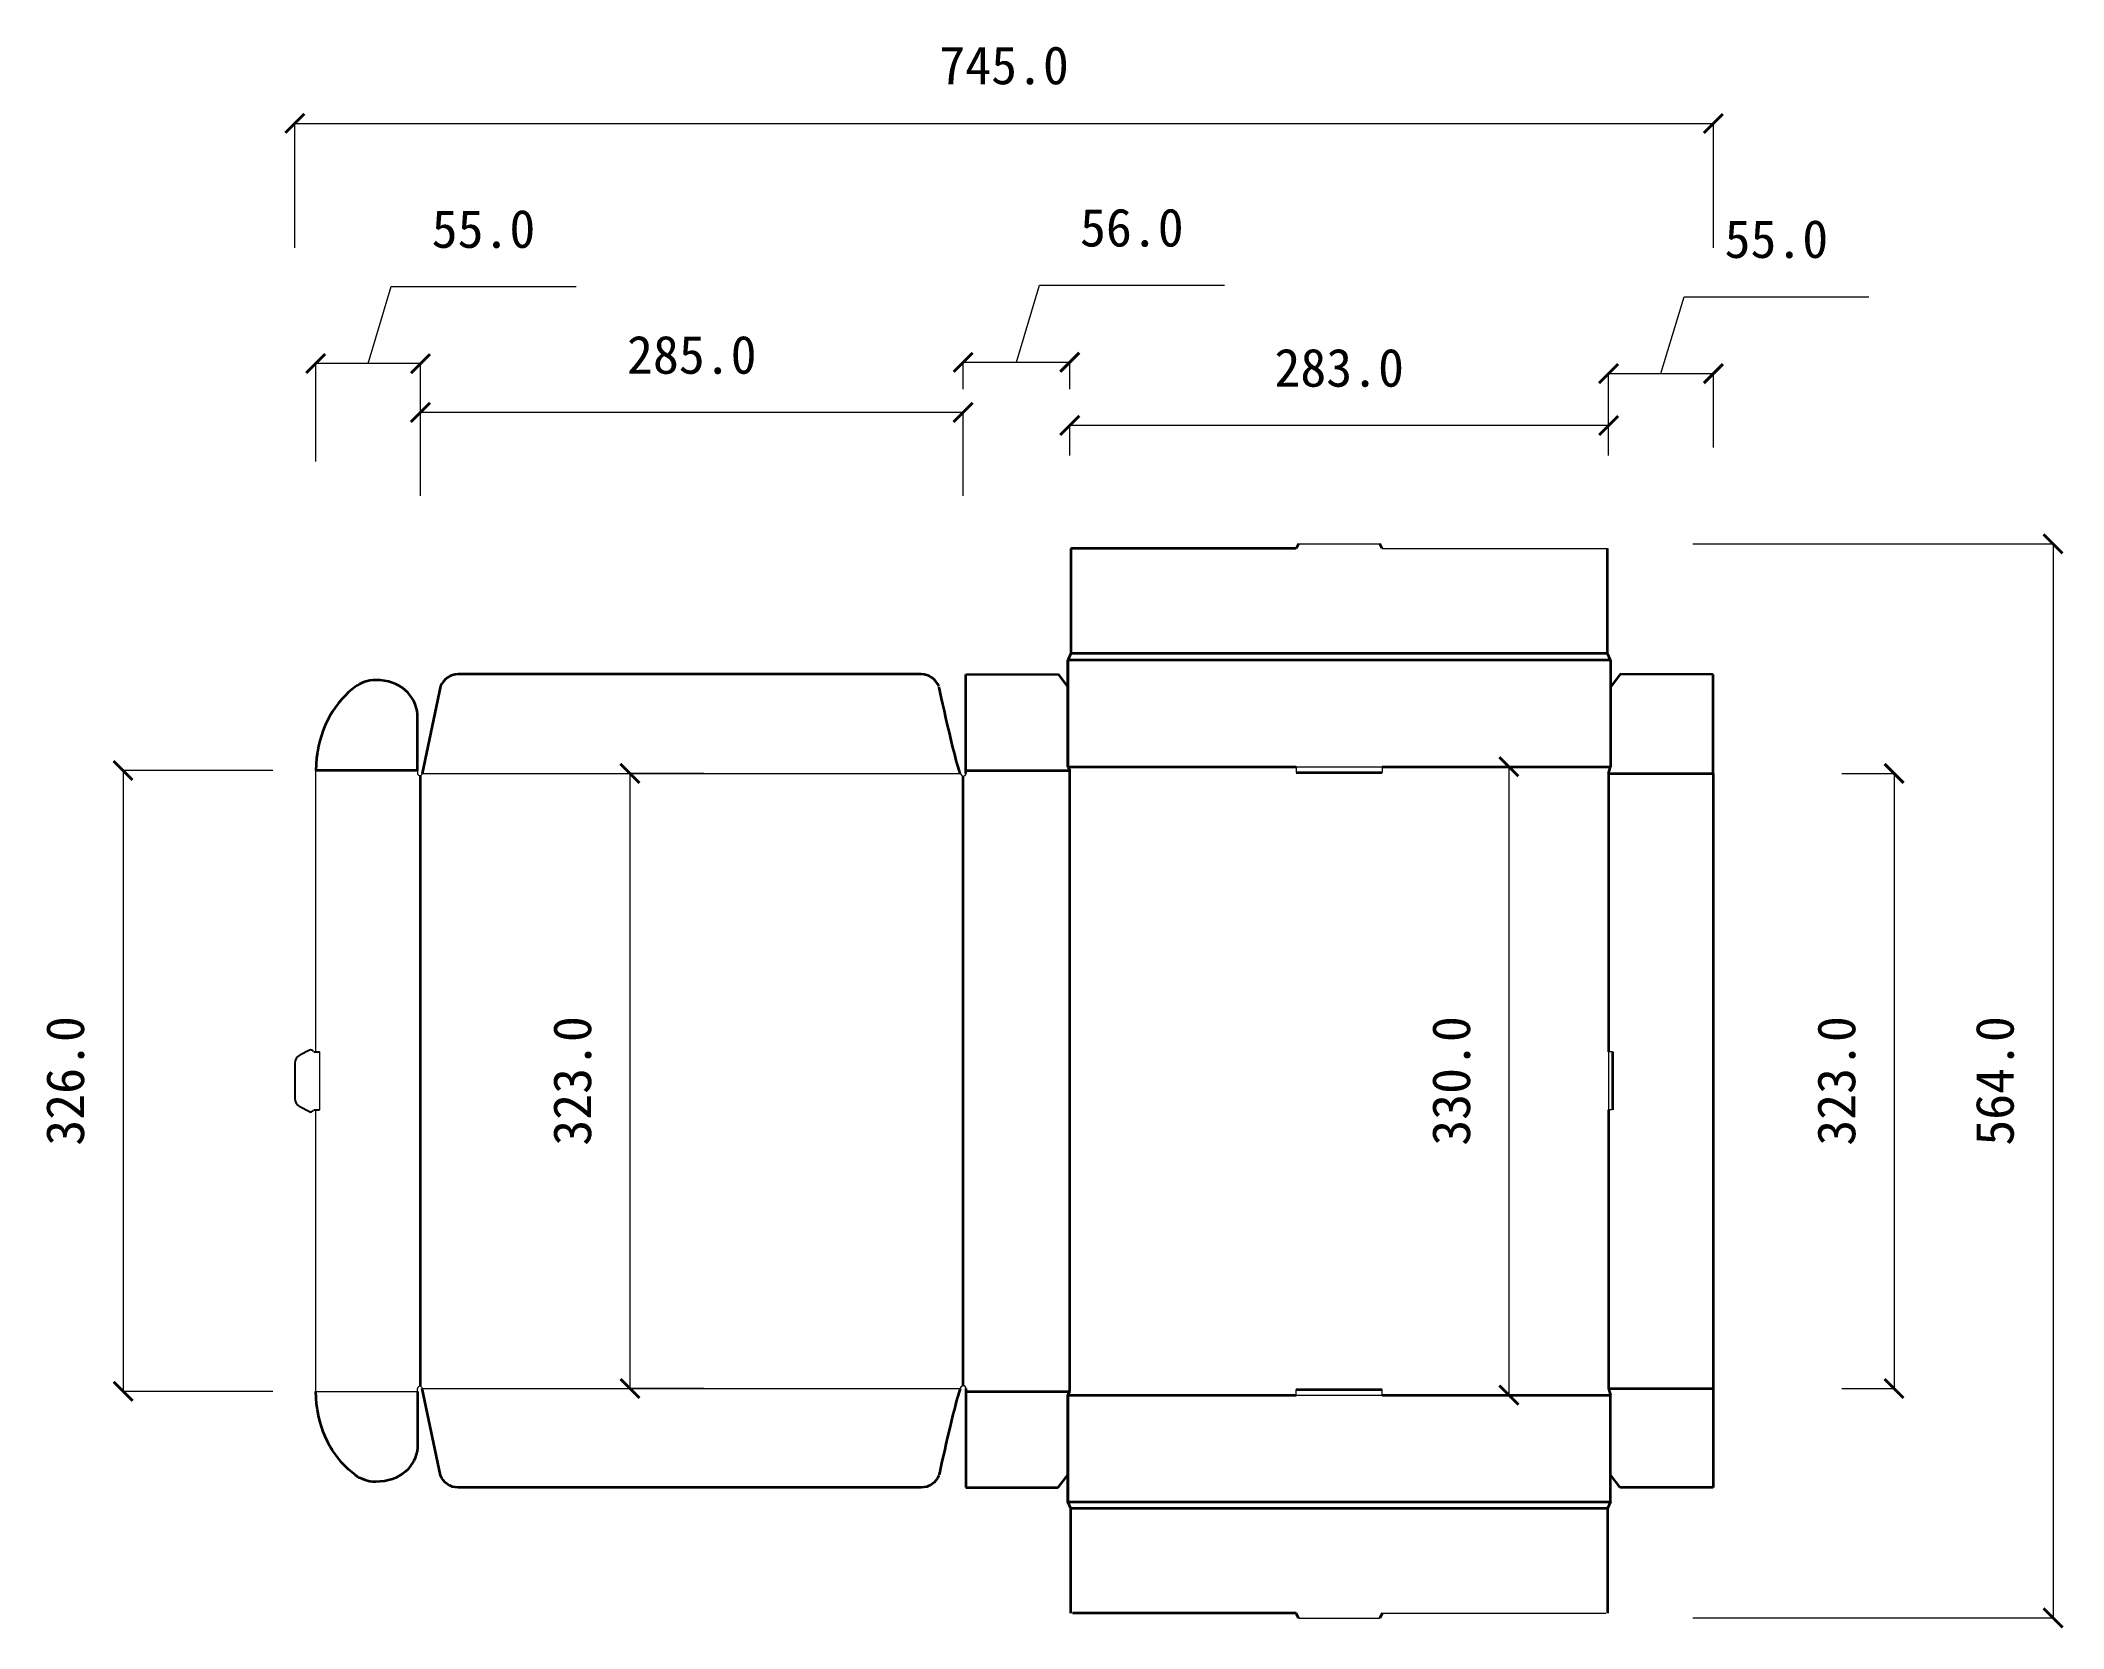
# Model space of a CAD drawing. Extents: x 2912 to 3975, y 950 to 1784.
import ezdxf

# ---------------------------------------------------------------- set-up
doc = ezdxf.new("R2010")
doc.units = 0
doc.header["$MEASUREMENT"] = 0
doc.layers.add('CREASE', color=3, linetype='Continuous')
doc.layers.add('CUT', color=7, linetype='Continuous')
doc.dimstyles.get("Standard").update_dxf_attribs({"dimtxt": 0.18, "dimasz": 0.18, "dimexe": 0.18, "dimexo": 0.0625, "dimgap": 0.09, "dimtad": 0, "dimtih": 1, "dimtoh": 1, "dimdec": 4, "dimzin": 0, "dimdsep": 46, "dimtxsty": 'Standard', "dimcen": 0.09, "dimadec": 0, "dimazin": 0, "dimtfac": 1, "dimtdec": 4, "dimtofl": 0, "dimtmove": 0, "dimatfit": 3, "dimfxl": 1, "dimtolj": 1, "dimtzin": 0, "dimarcsym": 0})

# ---------------------------------------------------------------- blocks, each defined once
blk = doc.blocks.new('_ArchTick')
at = {"color": 0, "linetype": 'ByBlock', "lineweight": 0, "const_width": 0.15}
blk.add_lwpolyline([(-0.5, -0.5), (0.5, 0.5)], dxfattribs=at)
blk = doc.blocks.new('*D11')
at = {"color": 0, "linetype": 'Continuous', "lineweight": 0}
for p, q in [((3111.9, 1545), (3111.9, 1589)), ((3396.9, 1545), (3396.9, 1589))]:
    blk.add_line(p, q, dxfattribs=at)
at = {"color": 3, "linetype": 'Continuous', "lineweight": 13}
blk.add_line((3396.9, 1588.8), (3111.9, 1588.8), dxfattribs=at)
at = {"layer": 'DEFPOINTS', "color": 0, "linetype": 'Continuous', "lineweight": 0}
for p in [(3111.9, 1588.8), (3111.9, 1544.9), (3396.9, 1544.9)]:
    blk.add_point(p, dxfattribs=at)
at = {"color": 3, "linetype": 'Continuous', "lineweight": 13, "xscale": 10, "yscale": 10, "zscale": 10, "rotation": 180}
blk.add_blockref('_ArchTick', (3111.9, 1588.8), dxfattribs=at)
at = {"color": 3, "linetype": 'Continuous', "lineweight": 13, "xscale": 10, "yscale": 10, "zscale": 10}
blk.add_blockref('_ArchTick', (3396.9, 1588.8), dxfattribs=at)
at = {"color": 0, "linetype": 'Continuous', "lineweight": 0, "insert": (3254.4, 1619), "char_height": 20, "attachment_point": 5}
blk.add_mtext('\\A1;285.0', dxfattribs=at)
blk = doc.blocks.new('*D12')
at = {"color": 0, "linetype": 'Continuous', "lineweight": 0}
for p, q in [((3452.9, 1566.3), (3452.9, 1582.2)), ((3735.9, 1566.3), (3735.9, 1582.2))]:
    blk.add_line(p, q, dxfattribs=at)
at = {"color": 3, "linetype": 'Continuous', "lineweight": 13}
blk.add_line((3735.9, 1582), (3452.9, 1582), dxfattribs=at)
at = {"layer": 'DEFPOINTS', "color": 0, "linetype": 'Continuous', "lineweight": 0}
for p in [(3452.9, 1582), (3452.9, 1566.2), (3735.9, 1566.2)]:
    blk.add_point(p, dxfattribs=at)
at = {"color": 3, "linetype": 'Continuous', "lineweight": 13, "xscale": 10, "yscale": 10, "zscale": 10, "rotation": 180}
blk.add_blockref('_ArchTick', (3452.9, 1582), dxfattribs=at)
at = {"color": 3, "linetype": 'Continuous', "lineweight": 13, "xscale": 10, "yscale": 10, "zscale": 10}
blk.add_blockref('_ArchTick', (3735.9, 1582), dxfattribs=at)
at = {"color": 0, "linetype": 'Continuous', "lineweight": 0, "insert": (3594.4, 1612.2), "char_height": 20, "attachment_point": 5}
blk.add_mtext('\\A1;283.0', dxfattribs=at)
blk = doc.blocks.new('*D14')
at = {"color": 0, "linetype": 'Continuous', "lineweight": 0}
for p, q in [((3626.7, 1402.8), (3683.7, 1402.8)), ((3617.2, 1072.8), (3683.7, 1072.8))]:
    blk.add_line(p, q, dxfattribs=at)
at = {"color": 3, "linetype": 'Continuous', "lineweight": 13}
blk.add_line((3683.5, 1402.8), (3683.5, 1072.8), dxfattribs=at)
at = {"layer": 'DEFPOINTS', "color": 0, "linetype": 'Continuous', "lineweight": 0}
for p in [(3626.7, 1402.8), (3617.2, 1072.8), (3683.5, 1072.8)]:
    blk.add_point(p, dxfattribs=at)
at = {"color": 3, "linetype": 'Continuous', "lineweight": 13, "xscale": 10, "yscale": 10, "zscale": 10}
for p, rotation in [((3683.5, 1402.8), 90), ((3683.5, 1072.8), 270)]:
    blk.add_blockref('_ArchTick', p, dxfattribs=dict(at, rotation=rotation))
at = {"color": 0, "linetype": 'Continuous', "lineweight": 0, "insert": (3653.3, 1237.8), "char_height": 20, "attachment_point": 5, "rotation": 90}
blk.add_mtext('\\A1;330.0', dxfattribs=at)
blk = doc.blocks.new('*D15')
at = {"color": 3, "linetype": 'Continuous', "lineweight": 13}
for p, q in [((3424.9, 1615.2), (3437, 1655.6)), ((3437, 1655.6), (3534.1, 1655.6)), ((3396.9, 1615.2), (3452.9, 1615.2))]:
    blk.add_line(p, q, dxfattribs=at)
at = {"color": 0, "linetype": 'Continuous', "lineweight": 0}
for p, q in [((3396.9, 1601.1), (3396.9, 1615.4)), ((3452.9, 1601.1), (3452.9, 1615.4))]:
    blk.add_line(p, q, dxfattribs=at)
at = {"layer": 'DEFPOINTS', "color": 0, "linetype": 'Continuous', "lineweight": 0}
for p in [(3452.9, 1615.2), (3396.9, 1601), (3452.9, 1601)]:
    blk.add_point(p, dxfattribs=at)
at = {"color": 3, "linetype": 'Continuous', "lineweight": 13, "xscale": 10, "yscale": 10, "zscale": 10, "rotation": 180}
blk.add_blockref('_ArchTick', (3396.9, 1615.2), dxfattribs=at)
at = {"color": 3, "linetype": 'Continuous', "lineweight": 13, "xscale": 10, "yscale": 10, "zscale": 10}
blk.add_blockref('_ArchTick', (3452.9, 1615.2), dxfattribs=at)
at = {"color": 0, "linetype": 'Continuous', "lineweight": 0, "insert": (3485.5, 1685.8), "char_height": 20, "attachment_point": 5}
blk.add_mtext('\\A1;56.0', dxfattribs=at)
blk = doc.blocks.new('*D16')
at = {"color": 3, "linetype": 'Continuous', "lineweight": 13}
for p, q in [((3763.4, 1609.2), (3775.5, 1649.6)), ((3775.5, 1649.6), (3872.6, 1649.6)), ((3735.9, 1609.2), (3790.9, 1609.2))]:
    blk.add_line(p, q, dxfattribs=at)
at = {"color": 0, "linetype": 'Continuous', "lineweight": 0}
for p, q in [((3735.9, 1570.5), (3735.9, 1609.4)), ((3790.9, 1570.5), (3790.9, 1609.4))]:
    blk.add_line(p, q, dxfattribs=at)
at = {"layer": 'DEFPOINTS', "color": 0, "linetype": 'Continuous', "lineweight": 0}
for p in [(3790.9, 1609.2), (3735.9, 1570.5), (3790.9, 1570.5)]:
    blk.add_point(p, dxfattribs=at)
at = {"color": 3, "linetype": 'Continuous', "lineweight": 13, "xscale": 10, "yscale": 10, "zscale": 10, "rotation": 180}
blk.add_blockref('_ArchTick', (3735.9, 1609.2), dxfattribs=at)
at = {"color": 3, "linetype": 'Continuous', "lineweight": 13, "xscale": 10, "yscale": 10, "zscale": 10}
blk.add_blockref('_ArchTick', (3790.9, 1609.2), dxfattribs=at)
at = {"color": 0, "linetype": 'Continuous', "lineweight": 0, "insert": (3824, 1679.8), "char_height": 20, "attachment_point": 5}
blk.add_mtext('\\A1;55.0', dxfattribs=at)
blk = doc.blocks.new('*D17')
at = {"color": 3, "linetype": 'Continuous', "lineweight": 13}
for p, q in [((3084.4, 1614.5), (3096.5, 1654.9)), ((3096.5, 1654.9), (3193.6, 1654.9)), ((3111.9, 1614.5), (3056.9, 1614.5))]:
    blk.add_line(p, q, dxfattribs=at)
at = {"color": 0, "linetype": 'Continuous', "lineweight": 0}
for p, q in [((3056.9, 1563), (3056.9, 1614.6)), ((3111.9, 1563), (3111.9, 1614.6))]:
    blk.add_line(p, q, dxfattribs=at)
at = {"layer": 'DEFPOINTS', "color": 0, "linetype": 'Continuous', "lineweight": 0}
for p in [(3056.9, 1614.5), (3056.9, 1563), (3111.9, 1563)]:
    blk.add_point(p, dxfattribs=at)
at = {"color": 3, "linetype": 'Continuous', "lineweight": 13, "xscale": 10, "yscale": 10, "zscale": 10, "rotation": 180}
blk.add_blockref('_ArchTick', (3056.9, 1614.5), dxfattribs=at)
at = {"color": 3, "linetype": 'Continuous', "lineweight": 13, "xscale": 10, "yscale": 10, "zscale": 10}
blk.add_blockref('_ArchTick', (3111.9, 1614.5), dxfattribs=at)
at = {"color": 0, "linetype": 'Continuous', "lineweight": 0, "insert": (3145, 1685.1), "char_height": 20, "attachment_point": 5}
blk.add_mtext('\\A1;55.0', dxfattribs=at)
blk = doc.blocks.new('*D18')
at = {"color": 0, "linetype": 'Continuous', "lineweight": 0}
for p, q in [((3045.9, 1675.2), (3045.9, 1740.8)), ((3790.9, 1675.2), (3790.9, 1740.8))]:
    blk.add_line(p, q, dxfattribs=at)
at = {"color": 3, "linetype": 'Continuous', "lineweight": 13}
blk.add_line((3045.9, 1740.6), (3790.9, 1740.6), dxfattribs=at)
at = {"layer": 'DEFPOINTS', "color": 0, "linetype": 'Continuous', "lineweight": 0}
for p in [(3790.9, 1740.6), (3045.9, 1675.1), (3790.9, 1675.1)]:
    blk.add_point(p, dxfattribs=at)
at = {"color": 3, "linetype": 'Continuous', "lineweight": 13, "xscale": 10, "yscale": 10, "zscale": 10, "rotation": 180}
blk.add_blockref('_ArchTick', (3045.9, 1740.6), dxfattribs=at)
at = {"color": 3, "linetype": 'Continuous', "lineweight": 13, "xscale": 10, "yscale": 10, "zscale": 10}
blk.add_blockref('_ArchTick', (3790.9, 1740.6), dxfattribs=at)
at = {"color": 0, "linetype": 'Continuous', "lineweight": 0, "insert": (3418.4, 1771), "char_height": 20, "attachment_point": 5}
blk.add_mtext('\\A1;745.0', dxfattribs=at)
blk = doc.blocks.new('*D19')
at = {"color": 0, "linetype": 'Continuous', "lineweight": 0}
for p, q in [((3780.1, 1519.8), (3969.5, 1519.8)), ((3780.1, 955.8), (3969.5, 955.8))]:
    blk.add_line(p, q, dxfattribs=at)
at = {"color": 3, "linetype": 'Continuous', "lineweight": 13}
blk.add_line((3969.3, 1519.8), (3969.3, 955.8), dxfattribs=at)
at = {"layer": 'DEFPOINTS', "color": 0, "linetype": 'Continuous', "lineweight": 0}
for p in [(3780, 1519.8), (3780, 955.8), (3969.3, 955.8)]:
    blk.add_point(p, dxfattribs=at)
at = {"color": 3, "linetype": 'Continuous', "lineweight": 13, "xscale": 10, "yscale": 10, "zscale": 10}
for p, rotation in [((3969.3, 1519.8), 90), ((3969.3, 955.8), 270)]:
    blk.add_blockref('_ArchTick', p, dxfattribs=dict(at, rotation=rotation))
at = {"color": 0, "linetype": 'Continuous', "lineweight": 0, "insert": (3938.8, 1237.8), "char_height": 20, "attachment_point": 5, "rotation": 90}
blk.add_mtext('\\A1;564.0', dxfattribs=at)
blk = doc.blocks.new('*D20')
at = {"color": 0, "linetype": 'Continuous', "lineweight": 0}
for p, q in [((3260.7, 1399.3), (3221.7, 1399.3)), ((3260.7, 1076.3), (3221.7, 1076.3))]:
    blk.add_line(p, q, dxfattribs=at)
at = {"color": 3, "linetype": 'Continuous', "lineweight": 13}
blk.add_line((3221.9, 1399.3), (3221.9, 1076.3), dxfattribs=at)
at = {"layer": 'DEFPOINTS', "color": 0, "linetype": 'Continuous', "lineweight": 0}
for p in [(3260.8, 1399.3), (3221.9, 1076.3), (3260.8, 1076.3)]:
    blk.add_point(p, dxfattribs=at)
at = {"color": 3, "linetype": 'Continuous', "lineweight": 13, "xscale": 10, "yscale": 10, "zscale": 10}
for p, rotation in [((3221.9, 1399.3), 90), ((3221.9, 1076.3), 270)]:
    blk.add_blockref('_ArchTick', p, dxfattribs=dict(at, rotation=rotation))
at = {"color": 0, "linetype": 'Continuous', "lineweight": 0, "insert": (3191.7, 1237.8), "char_height": 20, "attachment_point": 5, "rotation": 90}
blk.add_mtext('\\A1;323.0', dxfattribs=at)
blk = doc.blocks.new('*D21')
at = {"color": 0, "linetype": 'Continuous', "lineweight": 0}
for p, q in [((3034.4, 1400.8), (2955.5, 1400.8)), ((3034.4, 1074.8), (2955.5, 1074.8))]:
    blk.add_line(p, q, dxfattribs=at)
at = {"color": 3, "linetype": 'Continuous', "lineweight": 13}
blk.add_line((2955.7, 1400.8), (2955.7, 1074.8), dxfattribs=at)
at = {"layer": 'DEFPOINTS', "color": 0, "linetype": 'Continuous', "lineweight": 0}
for p in [(3034.5, 1400.8), (2955.7, 1074.8), (3034.5, 1074.8)]:
    blk.add_point(p, dxfattribs=at)
at = {"color": 3, "linetype": 'Continuous', "lineweight": 13, "xscale": 10, "yscale": 10, "zscale": 10}
for p, rotation in [((2955.7, 1400.8), 90), ((2955.7, 1074.8), 270)]:
    blk.add_blockref('_ArchTick', p, dxfattribs=dict(at, rotation=rotation))
at = {"color": 0, "linetype": 'Continuous', "lineweight": 0, "insert": (2925.4, 1237.8), "char_height": 20, "attachment_point": 5, "rotation": 90}
blk.add_mtext('\\A1;326.0', dxfattribs=at)
blk = doc.blocks.new('*D22')
at = {"color": 0, "linetype": 'Continuous', "lineweight": 0}
for p, q in [((3858.3, 1399.3), (3886, 1399.3)), ((3858.3, 1076.3), (3886, 1076.3))]:
    blk.add_line(p, q, dxfattribs=at)
at = {"color": 3, "linetype": 'Continuous', "lineweight": 13}
blk.add_line((3885.8, 1399.3), (3885.8, 1076.3), dxfattribs=at)
at = {"layer": 'DEFPOINTS', "color": 0, "linetype": 'Continuous', "lineweight": 0}
for p in [(3858.3, 1399.3), (3858.3, 1076.3), (3885.8, 1076.3)]:
    blk.add_point(p, dxfattribs=at)
at = {"color": 3, "linetype": 'Continuous', "lineweight": 13, "xscale": 10, "yscale": 10, "zscale": 10}
for p, rotation in [((3885.8, 1399.3), 90), ((3885.8, 1076.3), 270)]:
    blk.add_blockref('_ArchTick', p, dxfattribs=dict(at, rotation=rotation))
at = {"color": 0, "linetype": 'Continuous', "lineweight": 0, "insert": (3855.6, 1237.8), "char_height": 20, "attachment_point": 5, "rotation": 90}
blk.add_mtext('\\A1;323.0', dxfattribs=at)

msp = doc.modelspace()

# ---------------------------------------------------------------- linework, layer by layer
at = {"linetype": 'Continuous', "lineweight": 0}
for p, q in [((3573, 1519.82), (3615.75, 1519.82)), ((3617, 1517.32), (3735.38, 1517.32)), ((3571.75, 1402.82), (3617, 1402.82)), ((3571.75, 1402.82), (3571.75, 1399.82)), ((3617, 1402.82), (3617, 1399.82)), ((3056.88, 1253.06), (3056.88, 1400.82)), ((3110.38, 1400.82), (3110.38, 1399.32)), ((3735.88, 1253.06), (3735.88, 1222.54)), ((3737.88, 1253.06), (3735.88, 1253.06)), ((3056.88, 1074.78), (3056.88, 1222.54)), ((3737.88, 1222.54), (3735.88, 1222.54)), ((3110.38, 1074.78), (3110.38, 1076.28)), ((3571.75, 1072.78), (3571.75, 1075.78)), ((3617, 1072.78), (3617, 1075.78)), ((3571.75, 1072.78), (3617, 1072.78)), ((3617, 958.28), (3734.38, 958.28)), ((3573, 955.78), (3615.75, 955.78))]:
    msp.add_line(p, q, dxfattribs=at)
at = {"color": 3, "linetype": 'Continuous', "lineweight": 0}
for p, q in [((3112.86, 1399.32), (3395.36, 1399.32)), ((3058.88, 1253.06), (3058.88, 1222.54)), ((3056.88, 1074.78), (3110.38, 1074.78)), ((3112.86, 1076.28), (3395.36, 1076.28))]:
    msp.add_line(p, q, dxfattribs=at)
at = {"linetype": 'Continuous', "lineweight": 0}
for centre, radius, start, end in [((3111.62, 1399.32), 1.24, 180, 282.03463), ((3110.96, 1399.85), 1.97, 297.65066, 344.38397), ((3397.82, 1400.3), 2.66, 201.69134, 249.10837), ((3396.87, 1399.33), 1.51, 270.39981, 359.6001), ((3111.62, 1076.28), 1.24, 77.96537, 180), ((3110.96, 1075.75), 1.97, 15.61603, 62.34934), ((3397.23, 1075.9), 1.91, 100.63394, 168.56634), ((3396.87, 1076.27), 1.51, 0.3999, 89.60019)]:
    msp.add_arc(centre, radius, start, end, dxfattribs=at)
at = {"layer": 'CREASE', "color": 3, "linetype": 'Continuous', "lineweight": 35}
for p, q in [((3736.88, 1458.82), (3451.88, 1458.82)), ((3735.38, 1462.32), (3453.38, 1462.32)), ((3451.88, 1402.82), (3571.75, 1402.82)), ((3617, 1402.82), (3736.88, 1402.82)), ((3110.38, 1400.82), (3056.88, 1400.82)), ((3111.88, 1077.49), (3111.88, 1398.11)), ((3396.88, 1077.78), (3396.88, 1397.82)), ((3398.38, 1400.82), (3452.88, 1400.82)), ((3452.88, 1074.78), (3452.88, 1400.82)), ((3735.87, 1399.32), (3735.88, 1253.06)), ((3735.88, 1399.32), (3790.88, 1399.3)), ((3736.88, 1399.32), (3790.88, 1399.3)), ((3735.88, 1222.54), (3735.88, 1076.28)), ((3398.38, 1074.78), (3452.88, 1074.78)), ((3398.82, 1074.78), (3452.88, 1074.78)), ((3735.88, 1076.28), (3790.88, 1076.3)), ((3736.88, 1076.28), (3790.88, 1076.3)), ((3451.88, 1072.78), (3571.75, 1072.78)), ((3617, 1072.78), (3736.88, 1072.78)), ((3451.88, 1016.78), (3736.88, 1016.78)), ((3735.38, 1013.28), (3453.38, 1013.28))]:
    msp.add_line(p, q, dxfattribs=at)
at = {"layer": 'CREASE', "color": 0, "linetype": 'Continuous', "lineweight": 35}
msp.add_line((3737.88, 1253.06), (3737.88, 1222.54), dxfattribs=at)
at = {"layer": 'CUT', "color": 7, "linetype": 'Continuous', "lineweight": 35}
for p, q in [((3573, 1519.82), (3571.75, 1517.32)), ((3617, 1517.32), (3615.75, 1519.82)), ((3571.75, 1517.32), (3453.38, 1517.32)), ((3453.38, 1517.32), (3453.38, 1462.32)), ((3735.38, 1462.32), (3735.38, 1517.32)), ((3453.38, 1462.32), (3451.88, 1458.82)), ((3451.88, 1402.82), (3451.88, 1458.82)), ((3451.88, 1458.82), (3451.88, 1402.82)), ((3736.88, 1458.82), (3735.38, 1462.32)), ((3736.88, 1458.82), (3736.88, 1402.82)), ((3398.38, 1451.3), (3446.88, 1451.32)), ((3398.38, 1399.32), (3398.38, 1451.3)), ((3446.88, 1451.32), (3451.88, 1444.57)), ((3741.88, 1451.32), (3736.88, 1444.57)), ((3790.88, 1451.3), (3741.88, 1451.32)), ((3790.88, 1399.3), (3790.88, 1451.3)), ((3110.38, 1400.82), (3110.38, 1430.31)), ((3451.88, 1402.82), (3452.88, 1400.82)), ((3735.88, 1399.32), (3736.88, 1402.82)), ((3571.75, 1399.82), (3617, 1399.82)), ((3790.88, 1399.3), (3790.88, 1076.3)), ((3110.38, 1074.78), (3110.38, 1045.29)), ((3398.38, 1076.28), (3398.38, 1024.3)), ((3451.88, 1072.78), (3452.88, 1074.78)), ((3571.75, 1075.78), (3617, 1075.78)), ((3735.88, 1076.28), (3736.88, 1072.78)), ((3790.88, 1076.3), (3790.88, 1024.3)), ((3451.88, 1072.78), (3451.88, 1016.78)), ((3451.88, 1016.78), (3451.88, 1072.78)), ((3736.88, 1016.78), (3736.88, 1072.78)), ((3446.88, 1024.28), (3451.88, 1031.03)), ((3741.88, 1024.28), (3736.88, 1031.03)), ((3398.38, 1024.3), (3446.88, 1024.28)), ((3790.88, 1024.3), (3741.88, 1024.28)), ((3453.38, 1013.28), (3451.88, 1016.78)), ((3453.38, 958.28), (3453.38, 1013.28)), ((3736.88, 1016.78), (3735.38, 1013.28)), ((3735.38, 1013.28), (3735.38, 958.28)), ((3571.75, 958.28), (3454.38, 958.28)), ((3573, 955.78), (3571.75, 958.28)), ((3617, 958.28), (3615.75, 955.78))]:
    msp.add_line(p, q, dxfattribs=at)
at = {"layer": 'CUT'}
for p, q in [((3053.59, 1254.02), (3048.56, 1251.4)), ((3045.88, 1246.97), (3045.88, 1228.63)), ((3055.88, 1253.06), (3058.88, 1253.06)), ((3053.59, 1221.58), (3048.56, 1224.2)), ((3055.88, 1222.54), (3058.88, 1222.54))]:
    msp.add_line(p, q, dxfattribs=at)
for centre, radius, start, end in [((3054.1, 1252.09), 2, 37.56859, 104.68686), ((3050.88, 1246.97), 5, 117.53219, 180), ((3050.88, 1228.63), 5, 180, 242.46781), ((3054.1, 1223.51), 2, 255.31314, 322.43141)]:
    msp.add_arc(centre, radius, start, end, dxfattribs=at)
at = {"layer": 'CUT', "color": 7, "linetype": 'Continuous', "lineweight": 35}
for points in [[(3110.38, 1430.31), (3109.38, 1440.25), (3101.32, 1448.31), (3088.38, 1448.31), (3084.3, 1448.31), (3080.54, 1446.96), (3077.52, 1444.67)], [(3110.38, 1045.29), (3109.38, 1035.35), (3101.32, 1027.29), (3088.38, 1027.29), (3084.3, 1027.29), (3080.54, 1028.64), (3077.52, 1030.93)]]:
    msp.add_open_spline(points, degree=3, knots=[0, 0, 0, 0, 0.5, 0.5, 0.5, 1, 1, 1, 1], dxfattribs=at)
for points in [[(3122.47, 1445.06), (3122.47, 1445.06), (3112.86, 1399.32), (3112.86, 1399.32)], [(3131.75, 1451.32), (3127.54, 1451.32), (3123.95, 1448.73), (3122.47, 1445.06)], [(3374.81, 1451.32), (3374.81, 1451.32), (3131.75, 1451.32), (3131.75, 1451.32)], [(3370.05, 1451.32), (3370.05, 1451.32), (3369.64, 1451.32), (3369.64, 1451.32)], [(3384.09, 1445.05), (3382.61, 1448.73), (3379.01, 1451.32), (3374.81, 1451.32)], [(3074.18, 1441.87), (3063.85, 1432.46), (3057.38, 1418.89), (3056.88, 1400.82)], [(3077.52, 1444.67), (3077.52, 1444.67), (3074.18, 1441.87), (3074.18, 1441.87)], [(3395.36, 1399.32), (3392.61, 1406.39), (3384.23, 1444.67), (3384.23, 1444.67)], [(3074.18, 1033.73), (3063.85, 1043.14), (3057.38, 1056.71), (3056.88, 1074.78)], [(3122.47, 1030.54), (3122.47, 1030.54), (3112.86, 1076.28), (3112.86, 1076.28)], [(3395.36, 1076.28), (3392.61, 1069.21), (3384.23, 1030.93), (3384.23, 1030.93)], [(3077.52, 1030.93), (3077.52, 1030.93), (3074.18, 1033.73), (3074.18, 1033.73)], [(3131.75, 1024.28), (3127.54, 1024.28), (3123.95, 1026.87), (3122.47, 1030.54)], [(3374.81, 1024.28), (3374.81, 1024.28), (3131.75, 1024.28), (3131.75, 1024.28)], [(3370.05, 1024.28), (3370.05, 1024.28), (3369.64, 1024.28), (3369.64, 1024.28)], [(3384.09, 1030.54), (3382.61, 1026.87), (3379.01, 1024.28), (3374.81, 1024.28)]]:
    msp.add_open_spline(points, degree=3, dxfattribs=at)

# ---------------------------------------------------------------- dimensions: what is measured, and where the dimension line sits
at = {"linetype": 'Continuous', "lineweight": 0}
for base, p1, p2, picture, middle in [((3790.88, 1740.6), (3045.88, 1675.12), (3790.88, 1675.12), '*D18', (3418.38, 1771.03)), ((3056.88, 1614.47), (3111.88, 1562.95), (3056.88, 1562.95), '*D17', (3116.49, 1685.07)), ((3452.88, 1615.19), (3396.88, 1601.05), (3452.88, 1601.05), '*D15', (3456.99, 1685.79)), ((3790.88, 1609.17), (3735.88, 1570.46), (3790.88, 1570.46), '*D16', (3795.49, 1679.77)), ((3111.88, 1588.81), (3396.88, 1544.91), (3111.88, 1544.91), '*D11', (3254.38, 1619.02)), ((3452.88, 1582), (3735.88, 1566.23), (3452.88, 1566.23), '*D12', (3594.38, 1612.21))]:
    dim = msp.add_linear_dim(base=base, p1=p1, p2=p2, dimstyle='Standard', override={"dimtxt": 20, "dimasz": 10, "dimexe": 0.1805, "dimexo": 0.0635, "dimgap": 20, "dimtad": 1, "dimtih": 0, "dimtoh": 0, "dimdec": 1, "dimdsep": 0, "dimblk": 'ArchTick', "dimcen": 4, "dimclrd": 3, "dimtp": 0.0015, "dimtm": 0.0015, "dimtfac": 1.0005, "dimtdec": 1, "dimtmove": 1, "dimlwd": 13, "dimlwe": 0}, dxfattribs=at)
    dim.commit()
    dim.dimension.update_dxf_attribs({"geometry": picture, "text_midpoint": middle})
for base, p1, p2, picture, middle in [((3969.28, 955.78), (3780, 1519.82), (3780, 955.78), '*D19', (3938.84, 1237.8)), ((2955.66, 1074.78), (3034.46, 1400.82), (3034.46, 1074.78), '*D21', (2925.45, 1237.8)), ((3221.89, 1076.28), (3260.77, 1399.32), (3260.77, 1076.28), '*D20', (3191.68, 1237.8)), ((3683.51, 1072.78), (3626.67, 1402.82), (3617.15, 1072.78), '*D14', (3653.3, 1237.8)), ((3885.78, 1076.29), (3858.28, 1399.31), (3858.28, 1076.29), '*D22', (3855.57, 1237.8))]:
    dim = msp.add_linear_dim(base=base, p1=p1, p2=p2, angle=90, dimstyle='Standard', override={"dimtxt": 20, "dimasz": 10, "dimexe": 0.1805, "dimexo": 0.0635, "dimgap": 20, "dimtad": 1, "dimtih": 0, "dimtoh": 0, "dimdec": 1, "dimdsep": 0, "dimblk": 'ArchTick', "dimcen": 4, "dimclrd": 3, "dimtp": 0.0015, "dimtm": 0.0015, "dimtfac": 1.0005, "dimtdec": 1, "dimtmove": 1, "dimlwd": 13, "dimlwe": 0}, dxfattribs=at)
    dim.commit()
    dim.dimension.update_dxf_attribs({"geometry": picture, "text_midpoint": middle})

doc.saveas('drawing.dxf')
